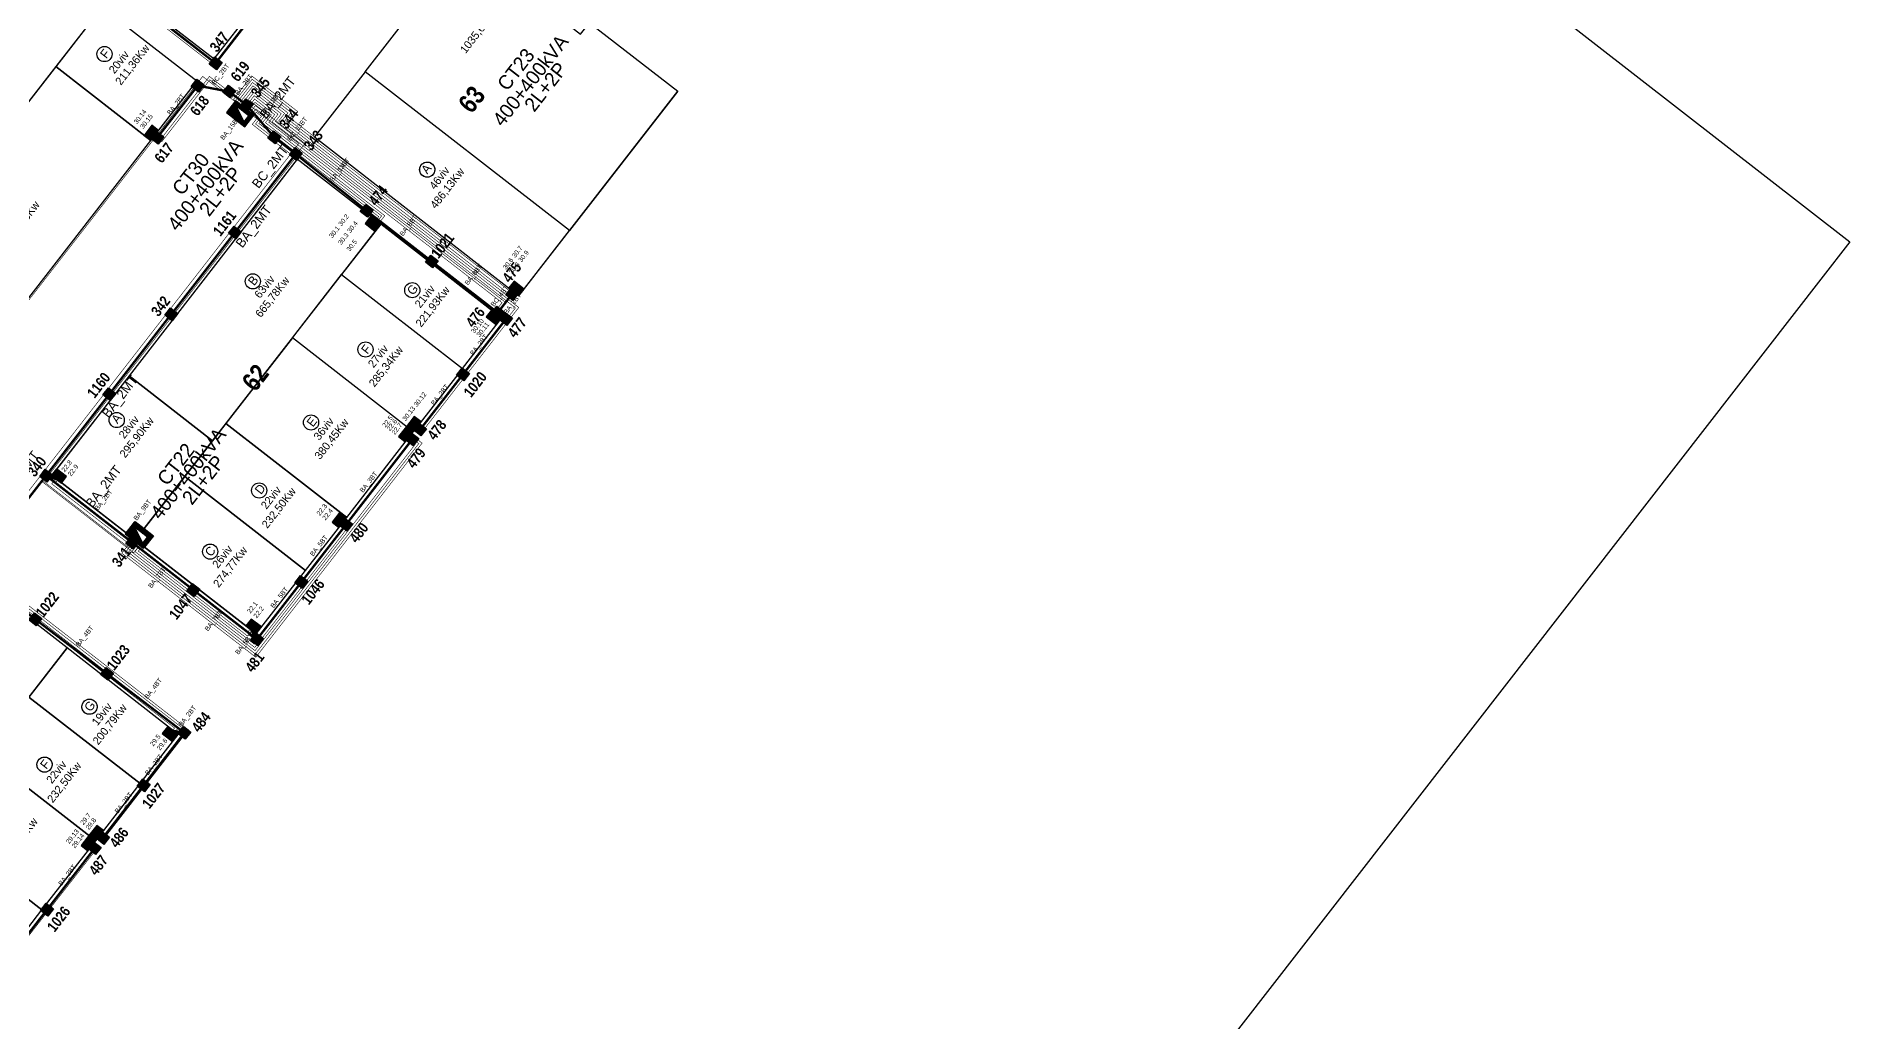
# Model space of a CAD drawing. Header units: metres. Extents: x 750363 to 753809, y 4417932 to 4421953.
# Drawn here: x 753002 to 753773, y 4419613 to 4420032 of the extents above; entities that cross this region are included whole.
import ezdxf
from ezdxf.enums import TextEntityAlignment as Align

# ---------------------------------------------------------------- set-up
doc = ezdxf.new("R2010")
doc.units = ezdxf.units.M
doc.linetypes.add('RAYITAS', pattern=[0.375, 0.25, -0.125])
doc.linetypes.add('TRAZOS2', pattern=[9.525, 6.35, -3.175])
for name, color, linetype in [('----1-verde oscuro', 104, 'Continuous'), ('--norte h4', 7, 'TRAZOS2'), ('0-MANZANAS', 10, 'Continuous'), ('0-REPARCELACION', 5, 'Continuous'), ('1-CT', 2, 'TRAZOS2'), ('1-CT-TXT', 3, 'TRAZOS2'), ('1-LINEAS-MT', 7, 'Continuous'), ('2-ARQUETAS-CRUCE', 10, 'Continuous'), ('2-ARQUETAS-PASO', 170, 'Continuous'), ('2-ARQUETAS-TRAFO', 7, 'Continuous'), ('2-CARGAS-BT', 7, 'Continuous'), ('2-HORNACINAS', 7, 'Continuous'), ('2-HORNACINAS-TXT-SIMPLE', 2, 'Continuous'), ('2-LINEAS-BT', 10, 'Continuous'), ('2-TEXTO ZANJA-BT', 7, 'Continuous'), ('2-TEXTO ZANJA-MT', 7, 'Continuous'), ('2-TEXTO-ARQUETA-MT', 7, 'Continuous'), ('2-ZANJAS-BT', 170, 'Continuous'), ('2-ZANJAS-MT', 10, 'Continuous'), ('2-ZANJAS-MT-BT', 82, 'Continuous')]:
    doc.layers.add(name, color=color, linetype=linetype)
doc.styles.add('Century', font='GOTHIC.TTF')
doc.styles.add('Century_1_1000', font='GOTHIC.TTF', dxfattribs={"height": 2})
doc.styles.add('Century_1_2000', font='GOTHIC.TTF', dxfattribs={"height": 4})
doc.styles.add('Century_1_2500', font='GOTHIC.TTF', dxfattribs={"height": 6})
doc.styles.add('Urbanismo_1_1000', font='swisscb.ttf', dxfattribs={"height": 3})
doc.styles.add('Urbanismo_1_2500', font='swisscb.ttf', dxfattribs={"height": 8})

# ---------------------------------------------------------------- blocks, each defined once
blk = doc.blocks.new('ct')
at = {"linetype": 'Continuous'}
h = blk.add_hatch(dxfattribs=at)
h.set_pattern_fill('ANSI31', color=253, scale=0.1, angle=-142.12008, style=0)
h.set_pattern_definition([(45, (0, -5e-10), (-0.2245064, 0.2245064), [])])
h.paths.add_polyline_path([(-1183.13, 162.26), (-1193.03, 162.26), (-1193.03, 156.06), (-1183.13, 156.06)])
h.paths.add_polyline_path([(-1184.63, 160.76), (-1184.63, 157.56), (-1191.53, 157.56), (-1191.53, 160.76)], flags=16)
blk.add_hatch(color=80, dxfattribs=at).paths.add_polyline_path([(-1191.53, 160.76), (-1191.53, 157.56), (-1184.63, 157.56)])
at = {"color": 80, "linetype": 'Continuous'}
blk.add_line((-1184.63, 157.56), (-1191.53, 160.76), dxfattribs=at)
at = {"color": 5, "linetype": 'Continuous'}
blk.add_lwpolyline([(-1193.03, 156.06), (-1183.13, 156.06), (-1183.13, 162.26), (-1193.03, 162.26)], close=True, dxfattribs=at)
at = {"color": 6, "linetype": 'Continuous'}
blk.add_lwpolyline([(-1191.53, 157.56), (-1184.63, 157.56), (-1184.63, 160.76), (-1191.53, 160.76)], close=True, dxfattribs=at)
blk = doc.blocks.new('HORNACINA')
at = {"layer": '--norte h4'}
blk.add_hatch(color=141, dxfattribs=at).paths.add_polyline_path([(-3.63, 2.72), (-3.63, -2.72), (0, -2.72), (0, 2.72)])
at = {"layer": '--norte h4', "color": 5}
blk.add_lwpolyline([(-3.63, 2.72), (-3.63, -2.72), (0, -2.72), (0, 2.72)], close=True, dxfattribs=at)
blk = doc.blocks.new('Arqueta 001')
h = blk.add_hatch(color=255)
h.dxf.hatch_style = 1
h.paths.add_polyline_path([(-1.95, 1.95), (0, 0), (1.95, 1.95)])
h.paths.add_polyline_path([(0, 0), (-1.95, -1.95), (1.95, -1.95)])
h = blk.add_hatch(color=256)
h.dxf.hatch_style = 1
h.paths.add_polyline_path([(0, 0), (-1.95, 1.95), (-1.95, -1.95)])
h.paths.add_polyline_path([(1.95, -1.95), (1.95, 1.95), (0, 0)])
h = blk.add_hatch(color=256)
h.dxf.hatch_style = 1
h.paths.add_polyline_path([(1.95, 1.95), (-1.95, 1.95), (0, 0)])
h.paths.add_polyline_path([(0, 0), (-1.95, -1.95), (1.95, -1.95)])
for p, q in [((-1.95, 1.95), (1.95, 1.95)), ((-1.95, -1.95), (-1.95, 1.95)), ((-1.95, 1.95), (1.95, -1.95)), ((1.95, 1.95), (-1.95, -1.95)), ((1.95, 1.95), (1.95, -1.95)), ((1.95, -1.95), (-1.95, -1.95))]:
    blk.add_line(p, q)

msp = doc.modelspace()

# ---------------------------------------------------------------- linework, layer by layer
at = {"layer": '----1-verde oscuro', "const_width": 0.25, "elevation": 1.34}
for points in [[(753089.4, 4420000.31), (753090.06, 4420001.16), (753072.55, 4420014.78), (752965.06, 4419876.54)], [(753006.4, 4419844.39), (753113.85, 4419982.58), (753090.87, 4420000.45), (753090.25, 4419999.65)], [(753006.4, 4419844.39), (753040.54, 4419817.84), (753041.46, 4419819.03)], [(753045.79, 4419815.66), (753043.23, 4419812.35), (753004.27, 4419842.64), (752920.03, 4419734.31), (752921.25, 4419733.37)]]:
    msp.add_lwpolyline(points, dxfattribs=at)
msp.add_lwpolyline([(750362.61, 4419366.86), (751925.86, 4421379.11), (753772.51, 4419944.52), (752209.26, 4417932.26)], close=True)
at = {"layer": '0-REPARCELACION'}
for points in [[(753067.92, 4420099.06), (753034.26, 4420055.73), (753077.45, 4420022.19), (753111.1, 4420065.52)], [(752936.7, 4420020.31), (752983.21, 4420080.19), (753029.64, 4420044.13), (752983.13, 4419984.25)], [(753029.64, 4420044.13), (753010.1, 4420018.97), (753050.54, 4419987.55), (753070.09, 4420012.71)], [(752965.81, 4419878.45), (753050.54, 4419987.55), (753010.1, 4420018.97), (752925.36, 4419909.87)], [(753141.57, 4420016.72), (753120.09, 4419989.06), (753206.97, 4419921.59), (753228.45, 4419949.24)], [(753112.73, 4419979.59), (753041.26, 4419887.56), (753076.76, 4419860), (753148.23, 4419952.02)], [(753148.23, 4419952.02), (753131.62, 4419930.64), (753183, 4419890.73), (753199.61, 4419912.11)], [(753110.66, 4419903.64), (753131.62, 4419930.64), (753183, 4419890.73), (753162.03, 4419863.74)], [(753110.66, 4419903.64), (753082.43, 4419867.31), (753133.81, 4419827.4), (753162.03, 4419863.74)], [(753041.26, 4419887.56), (753041.26, 4419887.56), (753012.26, 4419850.22), (753012.26, 4419850.22), (753008.45, 4419845.33), (753040.04, 4419820.79), (753043.84, 4419825.69), (753047.75, 4419822.65), (753076.76, 4419860)], [(753082.43, 4419867.31), (753076.76, 4419860), (753064.94, 4419844.78), (753116.32, 4419804.88), (753133.81, 4419827.4)], [(753064.94, 4419844.78), (753047.75, 4419822.65), (753051.66, 4419819.62), (753047.86, 4419814.72), (753095.33, 4419777.85), (753116.32, 4419804.88)], [(752975.33, 4419802.68), (752948.54, 4419768.19), (752988.16, 4419737.41), (753014.95, 4419771.9)], [(753014.95, 4419771.9), (752998.73, 4419751.02), (753045.98, 4419714.32), (753062.2, 4419735.2)], [(752998.73, 4419751.02), (752979.83, 4419726.69), (753027.08, 4419689.98), (753045.98, 4419714.32)], [(752979.83, 4419726.69), (752957.01, 4419697.31), (753004.26, 4419660.61), (753027.08, 4419689.98)], [(752957.01, 4419697.31), (752938.89, 4419673.97), (752986.14, 4419637.27), (753004.26, 4419660.61)]]:
    msp.add_lwpolyline(points, close=True, dxfattribs=at)
msp.add_lwpolyline([(753191.54, 4420072.86), (753229.08, 4420043.7), (753225.28, 4420038.8), (753233.1, 4420032.73), (753236.9, 4420037.62), (753274.44, 4420008.46), (753228.45, 4419949.24), (753141.57, 4420016.72), (753184.47, 4420071.95, 0.042459), (753191.54, 4420072.86)], format="xyb", dxfattribs=at)
for points in [[(753206.97, 4419921.59), (753274.44, 4420008.46)], [(753112.73, 4419979.59), (753094.33, 4419955.89)], [(753026.86, 4419869.02), (753008.45, 4419845.33)], [(753133.81, 4419827.4), (753162.03, 4419863.74)], [(753095.33, 4419777.85), (753008.45, 4419845.33)]]:
    msp.add_lwpolyline(points, dxfattribs=at)
for points in [[(753169.96, 4419977.71, -1), (753166.01, 4419972.63, -1)], [(753026.43, 4419749.48, -1), (753022.48, 4419744.4, -1)], [(753007.32, 4419724.87, -1), (753003.37, 4419719.79, -1)]]:
    msp.add_lwpolyline(points, format="xyb", close=True, dxfattribs=at)
at = {"layer": '0-REPARCELACION', "color": 6}
for centre in [(753030.84, 4420024.29), (753167.99, 4419975.17), (753093.88, 4419927.69), (753161.62, 4419923.94), (753141.78, 4419898.73), (753036.04, 4419868.75, -1.34), (753118.62, 4419867.75), (753096.57, 4419838.82), (753075.74, 4419812.85), (753024.46, 4419746.94), (753005.34, 4419722.33)]:
    msp.add_circle(centre, 3.22, dxfattribs=at)
at = {"layer": '1-LINEAS-MT', "color": 10, "const_width": 0.25}
msp.add_lwpolyline([(752968.38, 4420091.2), (752970.59, 4420094.05), (752976.51, 4420089.45), (752980.61, 4420094.73), (753077.07, 4420019.73), (753135.69, 4420095.62), (753177.59, 4420063.04), (753184.15, 4420071.47), (753192.35, 4420073.57), (753195.21, 4420071.35), (753197.25, 4420069.76), (753232.16, 4420042.62), (753231.2, 4420041.38)], dxfattribs=at)
at = {"layer": '1-LINEAS-MT', "color": 140, "const_width": 0.25}
for points in [[(752795.73, 4419839.17), (752791.27, 4419842.64), (752760.66, 4419803.27), (752891.83, 4419701.28), (753113.41, 4419986.24), (753092.97, 4420002.14), (753091.62, 4420000.39)], [(753090.4, 4420001.74), (753092.57, 4420004.53), (753116.02, 4419986.29), (753006.04, 4419844.84), (753041.59, 4419817.2), (753042.42, 4419818.28)]]:
    msp.add_lwpolyline(points, dxfattribs=at)
at = {"layer": '1-LINEAS-MT', "color": 140, "const_width": 0.25, "elevation": 1.34}
msp.add_lwpolyline([(753043.53, 4419817.42), (753041.24, 4419814.47), (753004.59, 4419842.98), (752918.92, 4419732.81), (752920.09, 4419731.9)], dxfattribs=at)
at = {"layer": '2-LINEAS-BT', "const_width": 0.25}
for points in [[(753084.07, 4420006.26), (753084.33, 4420006.59), (753075.62, 4420013.36), (753055.18, 4419987.04), (753052, 4419989.51)], [(753085.65, 4420005.03), (753093.4, 4420015.01), (753112.99, 4419999.79), (753110.47, 4419996.54), (753202.67, 4419924.93)], [(753203.55, 4419924.5), (753202.94, 4419923.71), (753109.07, 4419996.36), (753111.59, 4419999.61), (753093.58, 4420013.6), (753086.44, 4420004.42)], [(753095.13, 4419997.67), (753085.65, 4420005.03)], [(753204.03, 4419923.86), (753202.81, 4419922.28), (753107.66, 4419996.19), (753110.18, 4419999.44), (753093.75, 4420012.2), (753087.23, 4420003.8)], [(753204.81, 4419923.25), (753202.98, 4419920.89), (753106.26, 4419996.01), (753108.78, 4419999.26), (753093.93, 4420010.8), (753088.02, 4420003.19)], [(753163.41, 4419865.58), (753165.78, 4419863.74), (753206.88, 4419916.59), (753104.86, 4419995.84), (753107.38, 4419999.08), (753094.11, 4420009.39), (753088.81, 4420002.58)], [(753164.02, 4419866.37), (753165.6, 4419865.14), (753205.48, 4419916.41), (753103.45, 4419995.66), (753105.98, 4419998.91), (753094.28, 4420007.99), (753089.6, 4420001.96)], [(753197.46, 4419913.78), (753201.3, 4419918.73), (753102.05, 4419995.48), (753104.57, 4419998.73), (753094.46, 4420006.59), (753090.39, 4420001.35)], [(753196.55, 4419914.49), (753199.78, 4419918.65), (753100.65, 4419995.31), (753103.17, 4419998.55), (753094.63, 4420005.18), (753091.18, 4420000.73)], [(753147.34, 4419952.23), (753149.94, 4419955.58), (753099.24, 4419995.13), (753101.77, 4419998.38), (753094.81, 4420003.78), (753091.97, 4420000.12)], [(753146.62, 4419952.95), (753148.6, 4419955.51), (753097.84, 4419994.95), (753100.36, 4419998.2), (753094.99, 4420002.38), (753092.76, 4419999.51)], [(753145.97, 4419953.45), (753147.34, 4419955.22), (753096.44, 4419994.78), (753098.96, 4419998.03), (753095.16, 4420000.97), (753093.55, 4419998.89)], [(753144.44, 4419954.65), (753144.58, 4419954.83), (753093.63, 4419994.42), (753096.15, 4419997.67), (753095.52, 4419998.17), (753095.13, 4419997.67)], [(753145.2, 4419954.06), (753145.95, 4419955.03), (753095.03, 4419994.6), (753097.56, 4419997.85), (753095.34, 4419999.57), (753094.34, 4419998.28)], [(753137.33, 4419960.17), (753137.33, 4419960.17)], [(753042.74, 4419818.03), (753038.2, 4419812.19), (753095.15, 4419767.96), (753165.81, 4419858.94), (753161.08, 4419862.62)], [(753043.53, 4419817.42), (753039.6, 4419812.36), (753094.97, 4419769.36), (753164.41, 4419858.76), (753160.46, 4419861.83)], [(753044.32, 4419816.8), (753041.01, 4419812.54), (753094.79, 4419770.76), (753163.01, 4419858.59), (753159.85, 4419861.04)], [(753010.06, 4419843.79), (753008.42, 4419841.67), (753040.48, 4419816.75), (753041.95, 4419818.64)], [(753010.85, 4419843.18), (753009.82, 4419841.85), (753040.3, 4419818.15), (753041.16, 4419819.26)], [(753045.11, 4419816.19), (753042.41, 4419812.72), (753094.68, 4419772.12), (753134.78, 4419823.75), (753132.41, 4419825.59)], [(753045.9, 4419815.58), (753043.81, 4419812.89), (753094.5, 4419773.52), (753133.37, 4419823.58), (753131.8, 4419824.8)], [(753046.69, 4419814.96), (753045.22, 4419813.07), (753091.68, 4419776.94), (753093.52, 4419779.31)], [(753047.48, 4419814.35), (753046.62, 4419813.25), (753091.51, 4419778.34), (753092.73, 4419779.92)], [(753028.21, 4419691.73), (753030.12, 4419690.23), (753066.55, 4419737.13), (752970.93, 4419811.4), (752912.39, 4419736.03), (752919.19, 4419730.74)], [(753028.84, 4419692.5), (753029.95, 4419691.64), (753065.15, 4419736.95), (752971.1, 4419810), (752913.79, 4419736.21), (752919.81, 4419731.53)], [(753060.66, 4419736.03), (753062.16, 4419737.96), (752971.28, 4419808.6), (752915.19, 4419736.39), (752920.42, 4419732.32)], [(753059.72, 4419736.76), (753060.61, 4419737.9), (752971.45, 4419807.19), (752916.6, 4419736.56), (752921.04, 4419733.11)], [(752918.58, 4419729.96), (752913.26, 4419734.09), (752889.95, 4419704.09), (752984.07, 4419630.98), (753027.57, 4419686.64), (753025.65, 4419688.14)], [(752917.96, 4419729.17), (752913.44, 4419732.69), (752891.36, 4419704.26), (752983.9, 4419632.39), (753026.18, 4419686.49), (753025.05, 4419687.37)]]:
    msp.add_lwpolyline(points, dxfattribs=at)
at = {"layer": '2-LINEAS-BT'}
msp.add_lwpolyline([(753084.86, 4420005.64, 0.25, 0.25, 0), (753085.73, 4420006.77, 0.25, 0.25, 0), (753075.44, 4420014.76, 0.25, 0.25, 0), (753055, 4419988.44, 0.25, 0.25, 0), (753052.61, 4419990.3, 0, 0, 0)], format="xyseb", dxfattribs=at)
at = {"layer": '2-LINEAS-BT', "const_width": 0.25, "elevation": 1.34}
msp.add_lwpolyline([(753041.16, 4419819.26), (753047.48, 4419814.35)], dxfattribs=at)
at = {"layer": '2-ZANJAS-BT', "const_width": 1, "elevation": 1.34}
for points in [[(753070.45, 4420010.87), (753053.27, 4419988.8)], [(753091.23, 4420002.59), (753083.82, 4420008.37)], [(753053.27, 4419988.8), (753052.16, 4419989.67)], [(753142.22, 4419957.68), (753112.14, 4419981.79)], [(753142.22, 4419957.68), (753141.58, 4419956.86)], [(753169.96, 4419936.13), (753142.22, 4419957.68)], [(753195.03, 4419916.66), (753169.96, 4419936.13)], [(753201.44, 4419911.68), (753195.03, 4419916.66)], [(753183.21, 4419888.21), (753201.44, 4419911.68)], [(753164.97, 4419864.74), (753183.21, 4419888.21)], [(753164.97, 4419864.74), (753163.63, 4419865.79)]]:
    msp.add_lwpolyline(points, dxfattribs=at)
at = {"layer": '2-ZANJAS-BT', "linetype": 'RAYITAS', "ltscale": 4, "const_width": 1, "elevation": 1.34}
for points in [[(753083.69, 4420008.35), (753070.45, 4420010.87)], [(753112.14, 4419981.79), (753102.97, 4419988.9)]]:
    msp.add_lwpolyline(points, dxfattribs=at)
at = {"layer": '2-ZANJAS-BT', "const_width": 1}
for points in [[(753091.28, 4420002.6), (753090.53, 4420001.64)], [(753204.09, 4419922.32), (753204.81, 4419923.24)], [(753133.42, 4419824.26), (753161.65, 4419860.58)], [(753161.65, 4419860.58), (753160.31, 4419861.63)], [(753006.02, 4419845.15), (753042.66, 4419816.67)], [(753006.02, 4419845.15), (753010.37, 4419843.55)], [(753114.52, 4419799.91), (753133.42, 4419824.26)], [(753133.42, 4419824.26), (753132.07, 4419825.31)], [(753042.67, 4419816.68), (753043.66, 4419817.98)], [(753068.58, 4419796.56), (753042.67, 4419816.69)], [(753001.49, 4419784.06), (752974.5, 4419804.62)], [(753068.55, 4419796.58), (753095.62, 4419775.57)], [(753095.61, 4419775.56), (753114.52, 4419799.91)], [(753031.86, 4419760.92), (753001.49, 4419784.06)], [(753095.61, 4419775.56), (753093.14, 4419779.55)], [(753031.86, 4419760.92), (753064.78, 4419735.85)], [(753064.78, 4419735.85), (753047.51, 4419713.5)], [(753064.82, 4419735.9), (753059.75, 4419736.73)], [(753064.78, 4419735.85), (753064.78, 4419735.85)], [(753047.51, 4419713.5), (753030.25, 4419691.16)], [(753030.25, 4419691.16), (753028.81, 4419692.27)], [(753006.41, 4419660.7), (753026.7, 4419686.83)], [(753026.7, 4419686.83), (753025.41, 4419687.84)], [(753006.41, 4419660.7), (752986.6, 4419635.2)]]:
    msp.add_lwpolyline(points, dxfattribs=at)
at = {"layer": '2-ZANJAS-BT', "linetype": 'RAYITAS', "ltscale": 4, "const_width": 1}
msp.add_lwpolyline([(753197.93, 4419914.39), (753204.09, 4419922.32)], dxfattribs=at)
at = {"layer": '2-ZANJAS-MT', "const_width": 1}
for points in [[(753078.04, 4420020.37), (753107.25, 4420057.99)], [(753051.62, 4420040.9), (753078.04, 4420020.37)], [(753091.23, 4420002.59), (753090.31, 4420001.41)], [(753086.24, 4419948.45), (753112.14, 4419981.79)], [(753086.24, 4419948.45), (753059.25, 4419913.7)], [(753032.91, 4419879.77), (753059.24, 4419913.82)], [(753032.91, 4419879.77), (753006.02, 4419845.15)], [(753042.67, 4419816.69), (753006.02, 4419845.15)]]:
    msp.add_lwpolyline(points, dxfattribs=at)
at = {"layer": '2-ZANJAS-MT', "linetype": 'RAYITAS', "ltscale": 4, "const_width": 1}
for points in [[(753102.99, 4419988.9), (753112.14, 4419981.79)], [(753006.02, 4419845.15), (752998.43, 4419835.38)]]:
    msp.add_lwpolyline(points, dxfattribs=at)
at = {"layer": '2-ZANJAS-MT-BT', "const_width": 1, "elevation": 1.34}
msp.add_lwpolyline([(753102.99, 4419988.9), (753091.28, 4420002.6)], dxfattribs=at)

# ---------------------------------------------------------------- block references
at = {"layer": '1-CT'}
for p, rotation in [((753928.69, 4419143.95, 1.34), 322.1318596409652), ((753885.63, 4418964.92, 1.34), 322.1318596409795), ((753885.63, 4418964.92, 1.34), 322.1318596409795)]:
    msp.add_blockref('ct', p, dxfattribs=dict(at, rotation=rotation))
at = {"layer": '2-ARQUETAS-CRUCE'}
for p, rotation in [((753078.04, 4420020.37), 52.16329557934349), ((753070.45, 4420010.87, 1.34), 52.16329557588157), ((753112.14, 4419981.79), 232.1318596168665), ((753201.44, 4419911.68, 1.34), 52.16329557588157), ((753006.02, 4419845.15), 232.1318596168665), ((753095.61, 4419775.56), 52.16329557598789), ((753064.78, 4419735.85), 52.16329557798176)]:
    msp.add_blockref('Arqueta 001', p, dxfattribs=dict(at, rotation=rotation))
at = {"layer": '2-ARQUETAS-PASO'}
for p, rotation in [((753083.82, 4420008.37, 1.34), 52.16329557588157), ((753053.27, 4419988.8, 1.34), 52.16329557588157), ((753102.97, 4419988.9, 1.34), 232.1318596168665), ((753142.22, 4419957.68, 1.34), 52.16329557588157), ((753086.24, 4419948.45, -8.05), 232.1318596168665), ((753169.93, 4419936.13), 52.16329557588157), ((753204.09, 4419922.32), 52.16329557588157), ((753059.25, 4419913.7), 232.1318596168665), ((753197.93, 4419914.39), 52.16329557588157), ((753183.21, 4419888.21, 1.34), 52.16329557588157), ((753032.87, 4419879.77), 232.1318596168665), ((753164.97, 4419864.74, 1.34), 52.16329557588157), ((753161.65, 4419860.58), 52.16329557598789), ((753133.42, 4419824.26), 52.16329557598789), ((753068.55, 4419796.55), 232.1318596168665), ((753114.52, 4419799.91), 52.16329557598789), ((753001.49, 4419784.06), 52.16329557798176), ((753031.86, 4419760.92), 52.16329557798176), ((753047.51, 4419713.5), 52.16329557798176), ((753026.7, 4419686.83), 52.16329557798176), ((753030.25, 4419691.16), 52.16329557798176), ((753006.4, 4419660.73), 52.16329557798176)]:
    msp.add_blockref('Arqueta 001', p, dxfattribs=dict(at, rotation=rotation))
at = {"layer": '2-ARQUETAS-TRAFO', "rotation": 232.1318596168665}
for p in [(753091.23, 4420002.59), (753042.67, 4419816.69)]:
    msp.add_blockref('Arqueta 001', p, dxfattribs=at)
at = {"layer": '2-HORNACINAS'}
for p, rotation in [((753052.18, 4419989.65, 1.34), 322.1262165864881), ((753143.7, 4419950.62), 232.1262165945555), ((753204.81, 4419923.25), 232.1262165945555), ((753195.23, 4419910.92), 232.1262165945555), ((753160.78, 4419868.16), 142.1262165960849), ((753157.45, 4419863.86), 142.1262165960849), ((753010.37, 4419843.55), 232.1262165945555), ((753129.21, 4419827.54), 142.1262165960849), ((753093.11, 4419779.63), 232.1262165945555), ((753057.52, 4419733.87), 232.1262165945555), ((753022.55, 4419690.06), 142.1262165960849), ((753025.89, 4419694.36), 142.1262165960849)]:
    msp.add_blockref('HORNACINA', p, dxfattribs=dict(at, rotation=rotation))

# ---------------------------------------------------------------- texts
at = {"layer": '0-MANZANAS', "char_height": 8, "attachment_point": 1, "rotation": 52.1633, "style": 'Urbanismo_1_2500'}
for s, insert in [('\\pxqc;63', (753175.08, 4419996.43, 1.34)), ('\\pxqc;62', (753083.12, 4419878.2, 1.34))]:
    msp.add_mtext_dynamic_manual_height_columns(s, width=28.0708, gutter_width=40, heights=[0], dxfattribs=dict(at, insert=insert))
at = {"layer": '0-REPARCELACION', "color": 3, "char_height": 3.75, "width": 7.0666, "attachment_point": 1, "rotation": 52.1633, "style": 'Century'}
for s, insert in [('F', (753028.65, 4420024.37)), ('A', (753165.07, 4419975.32)), ('B', (753091.49, 4419927.87)), ('G', (753159.06, 4419923.81)), ('F', (753139.59, 4419898.8)), ('A', (753033.4, 4419869.24, -1.34)), ('E', (753116.43, 4419867.82)), ('D', (753094.38, 4419839.16)), ('C', (753073.18, 4419812.71)), ('G', (753021.9, 4419746.81)), ('F', (753003.15, 4419722.41))]:
    msp.add_mtext(s, dxfattribs=dict(at, insert=insert))
at = {"layer": '1-CT-TXT', "color": 5, "style": 'Century_1_2500'}
for s, p in [('400+400kVA', (753214.2, 4420011.26, 1.34)), ('CT23', (753208.01, 4420015.94, 1.34)), ('2L+2P', (753220.67, 4420008.54, 1.34)), ('400+400kVA', (753076.02, 4419966.82, 2.68)), ('CT30', (753069.83, 4419971.49, 2.68)), ('2L+2P', (753082.49, 4419964.09, 2.68)), ('400+400kVA', (753068.74, 4419844.24, 1.34)), ('CT22', (753063.5, 4419848.17, 1.34)), ('2L+2P', (753075.21, 4419841.52, 1.34))]:
    msp.add_text(s, height=6, rotation=52.13186, dxfattribs=at).set_placement(p, align=Align.CENTER)
at = {"layer": '2-CARGAS-BT', "color": 5, "char_height": 3.4, "attachment_point": 1, "rotation": 52.1633, "style": 'Century'}
for s, insert, width in [('1035,66Kw', (753181.62, 4420026.34), 22.8846), ('\\pxt2;   211,36Kw', (753032.78, 4420009.86), 24.9826), ('20viv', (753032.37, 4420017.73), 7.0666), ('46viv', (753168.56, 4419968.51), 7.0666), ('486,13Kw', (753168.93, 4419960.37), 7.0666), ('  898,28Kw', (752986.88, 4419944.3), 23.7184), ('63viv', (753094.23, 4419922.26), 7.0666), ('665,78Kw', (753094.6, 4419914.12), 7.0666), ('21viv', (753162.36, 4419918.17), 7.0666), ('221,93Kw', (753162.73, 4419910.03), 7.0666), ('27viv', (753142.5, 4419892.75), 7.0666), ('285,34Kw', (753142.87, 4419884.61), 7.0666), ('28viv', (753036.59, 4419862.65, -1.34), 7.0666), ('295,90Kw', (753036.96, 4419854.5, -1.34), 7.0666), ('36viv', (753119.4, 4419861.94), 7.0666), ('380,45Kw', (753119.77, 4419853.8), 7.0666), ('22viv', (753096.98, 4419832.67), 7.0666), ('232,50Kw', (753097.35, 4419824.53), 7.0666), ('26viv', (753076.34, 4419807.57), 7.0666), ('274,77Kw', (753076.71, 4419799.42), 7.0666), ('19viv', (753025.15, 4419740.67), 7.0666), ('200,79Kw', (753025.52, 4419732.53), 7.0666), ('22viv', (753005.8, 4419716.05), 7.0666), ('232,50Kw', (753006.17, 4419707.91), 7.0666), ('285,34Kw', (752987.61, 4419684.19), 7.0666)]:
    msp.add_mtext(s, dxfattribs=dict(at, insert=insert, width=width))
at = {"layer": '2-HORNACINAS-TXT-SIMPLE', "char_height": 2, "attachment_point": 1, "rotation": 52.1633, "style": 'Century_1_1000'}
for s, insert in [('\\pxql;30.14', (753043.04, 4419995.54, 4.03)), ('\\pxql;30.15', (753045.72, 4419993.55, 4.03)), ('\\pxql;30.2', (753130.01, 4419952.24)), ('\\pxql;30.4', (753133.78, 4419949.31)), ('\\pxql;30.1', (753126.09, 4419947.2)), ('\\pxql;30.3', (753129.86, 4419944.27)), ('\\pxql;30.5', (753133.48, 4419941.46)), ('\\pxql;30.6', (753199.87, 4419933.73)), ('\\pxql;30.7', (753203.79, 4419938.78)), ('\\pxql;30.9', (753206.48, 4419936.85)), ('\\pxql;30.8', (753202.56, 4419931.8)), ('\\pxql;30.10', (753186.42, 4419906.63)), ('\\pxql;30.11', (753188.72, 4419905.11)), ('\\pxql;30.13 ', (753157.24, 4419869.39)), ('\\pxql;30.12 ', (753162.02, 4419875.41)), ('\\pxql;22.5', (753148.66, 4419866.65, 6.71)), ('\\pxql;22.6', (753150.53, 4419865.15, 4.03)), ('\\pxql;22.7', (753152.65, 4419863.57, 4.03)), ('\\pxql;22.8', (753012.32, 4419847.72, 2.68)), ('\\pxql;22.9', (753015.04, 4419845.92, 2.68)), ('\\pxql;22.3', (753120.74, 4419829.16, 4.03)), ('\\pxql;22.4', (753123.17, 4419827.22, 4.03)), ('\\pxql;22.1', (753091.25, 4419787.64, 2.68)), ('\\pxql;22.2', (753093.91, 4419785.61, 2.68)), ('\\pxql;29.5', (753049.98, 4419731.18, 2.68)), ('\\pxql;29.6', (753052.88, 4419729.45, 2.68)), ('\\pxql;29.7', (753020.35, 4419697.76, 2.68)), ('\\pxql;29.8', (753022.63, 4419695.69, 2.68)), ('\\pxql;29.13', (753014.28, 4419689.7, 1.34)), ('\\pxql;29.14', (753016.66, 4419687.89, 1.34))]:
    msp.add_mtext_dynamic_manual_height_columns(s, width=24.5045, gutter_width=30, heights=[0], dxfattribs=dict(at, insert=insert))
at = {"layer": '2-TEXTO ZANJA-BT', "char_height": 2, "attachment_point": 1, "rotation": 52.1633, "style": 'Century_1_1000'}
for s, width, insert in [('BC_2BT', 10.8024, (753076.07, 4420012.24, 1.34)), ('BA_2BT', 10.8024, (753086.08, 4420007.86, 1.34)), ('BA_2BT', 10.8024, (753057.2, 4419999.51, 1.34)), ('BA_13BT', 10.8024, (753097.03, 4419999.23, -2.68)), ('BA_15BT', 10.8024, (753079.82, 4419988.82, 1.34)), ('BC_13BT', 10.8024, (753108.33, 4419988.36, -1.34)), ('BA_13BT', 10.8024, (753126.33, 4419971.05, -1.34)), ('BA_8BT', 10.8024, (753156.06, 4419947.97, -1.34)), ('BA_8BT', 10.8024, (753183.7, 4419927.15, -2.68)), ('BC_4BT', 10.8024, (753194.76, 4419917.98)), ('BA_2BT', 10.8024, (753200.23, 4419914.76)), ('BA_2BT', 10.8024, (753185.95, 4419897.29, 1.34)), ('BA_2BT', 10.8024, (753169.39, 4419876.07, 1.34)), ('BA_3BT', 17.6086, (753139.12, 4419838.97)), ('BA_2BT', 17.6086, (753026.43, 4419831.36)), ('BA_9BT', 17.6086, (753042.98, 4419827.11, -1.34)), ('BA_5BT', 17.6086, (753117.97, 4419811.91)), ('BA_7BT', 17.6086, (753049.19, 4419798.37, -1.34)), ('BA_5BT', 17.6086, (753101.14, 4419789.89)), ('BA_7BT', 17.6086, (753073.25, 4419780.08, -1.34)), ('BA_4BT', 17.7246, (753018.42, 4419773.48, 1.34)), ('BA_5BT', 17.6086, (753086.17, 4419770.18, -1.34)), ('BA_4BT', 17.7246, (753047.57, 4419751.24, 2.68)), ('BA_2BT', 17.7246, (753062.09, 4419739.57, 1.34)), ('BA_2BT', 17.7246, (753047.85, 4419718.9, 1.34)), ('BA_2BT', 17.7246, (753034.97, 4419702.67, 1.34)), ('BA_2BT', 17.7246, (753011.02, 4419671.95, 1.34))]:
    msp.add_mtext_dynamic_manual_height_columns(s, width=width, gutter_width=10, heights=[0], dxfattribs=dict(at, insert=insert))
at = {"layer": '2-TEXTO ZANJA-MT', "char_height": 4, "attachment_point": 1, "rotation": 52.1633, "style": 'Century_1_2000'}
for s, insert in [('BA_2MT', (753096.41, 4419998.8)), ('BC_2MT', (753093.15, 4419969.33, -8.05)), ('BA_2MT', (753086.24, 4419944.06, -8.05)), ('BA_2MT', (753029.4, 4419871.79, -8.05)), ('BC_2MT', (752987.21, 4419839.4, -9.4)), ('BA_2MT', (753022.43, 4419833.51, -8.05))]:
    msp.add_mtext_dynamic_manual_height_columns(s, width=8.2281, gutter_width=10, heights=[0], dxfattribs=dict(at, insert=insert))
at = {"layer": '2-TEXTO-ARQUETA-MT', "char_height": 4.5, "attachment_point": 5, "rotation": 52.1633, "style": 'Urbanismo_1_1000'}
for s, insert, width in [('347', (753079.61, 4420029.44, 1.34), 5.7098), ('619', (753088.5, 4420016.93, 1.34), 5.6822), ('345', (753097.1, 4420010.15, 1.34), 5.7058), ('618', (753071.28, 4420002.36, 1.34), 5.6901), ('344', (753109.15, 4419996.76), 5.7334), ('343', (753119.62, 4419987.61, 1.34), 5.7295), ('617', (753056.12, 4419982.34, 1.34), 5.694), ('474', (753147.13, 4419964.24, 1.34), 5.757), ('1161', (753081.86, 4419952.38, -6.71), 5.7216), ('1021', (753174.51, 4419942.9), 5.757), ('475', (753203.95, 4419931.51), 5.7295), ('342', (753054.7, 4419917.16, 1.34), 5.7216), ('476', (753188.42, 4419912.48, 2.68), 5.7334), ('477', (753206.18, 4419908.1, 1.34), 5.7334), ('1160', (753028.38, 4419883.58, 1.34), 5.7216), ('1020', (753188.38, 4419883.91, 1.34), 5.7334), ('478', (753172.09, 4419864.59, 1.34), 5.7295), ('340', (753002.11, 4419849.02, 1.34), 5.7098), ('479', (753163.25, 4419852.59, 1.34), 5.7216), ('480', (753138.93, 4419820.9, 1.34), 5.7334), ('341', (753038.02, 4419810.58, 1.34), 5.2494), ('1046', (753119.43, 4419795.78, 1.34), 5.7334), ('1022', (753006.53, 4419790.34, 2.68), 5.757), ('1047', (753063.21, 4419789.44, 1.34), 5.2494), ('1023', (753036.7, 4419767.87, 2.68), 5.757), ('481', (753094.67, 4419765.91, 1.34), 5.273), ('484', (753071.87, 4419740.43, 1.34), 5.757), ('1027', (753051.71, 4419709.09, 1.34), 5.7334), ('486', (753037.03, 4419691.36, 1.34), 5.7334), ('487', (753028.24, 4419679.6, 1.34), 5.7334), ('1026', (753011.38, 4419656.72, 1.34), 5.7334)]:
    msp.add_mtext(s, dxfattribs=dict(at, insert=insert, width=width))

doc.saveas('drawing.dxf')
